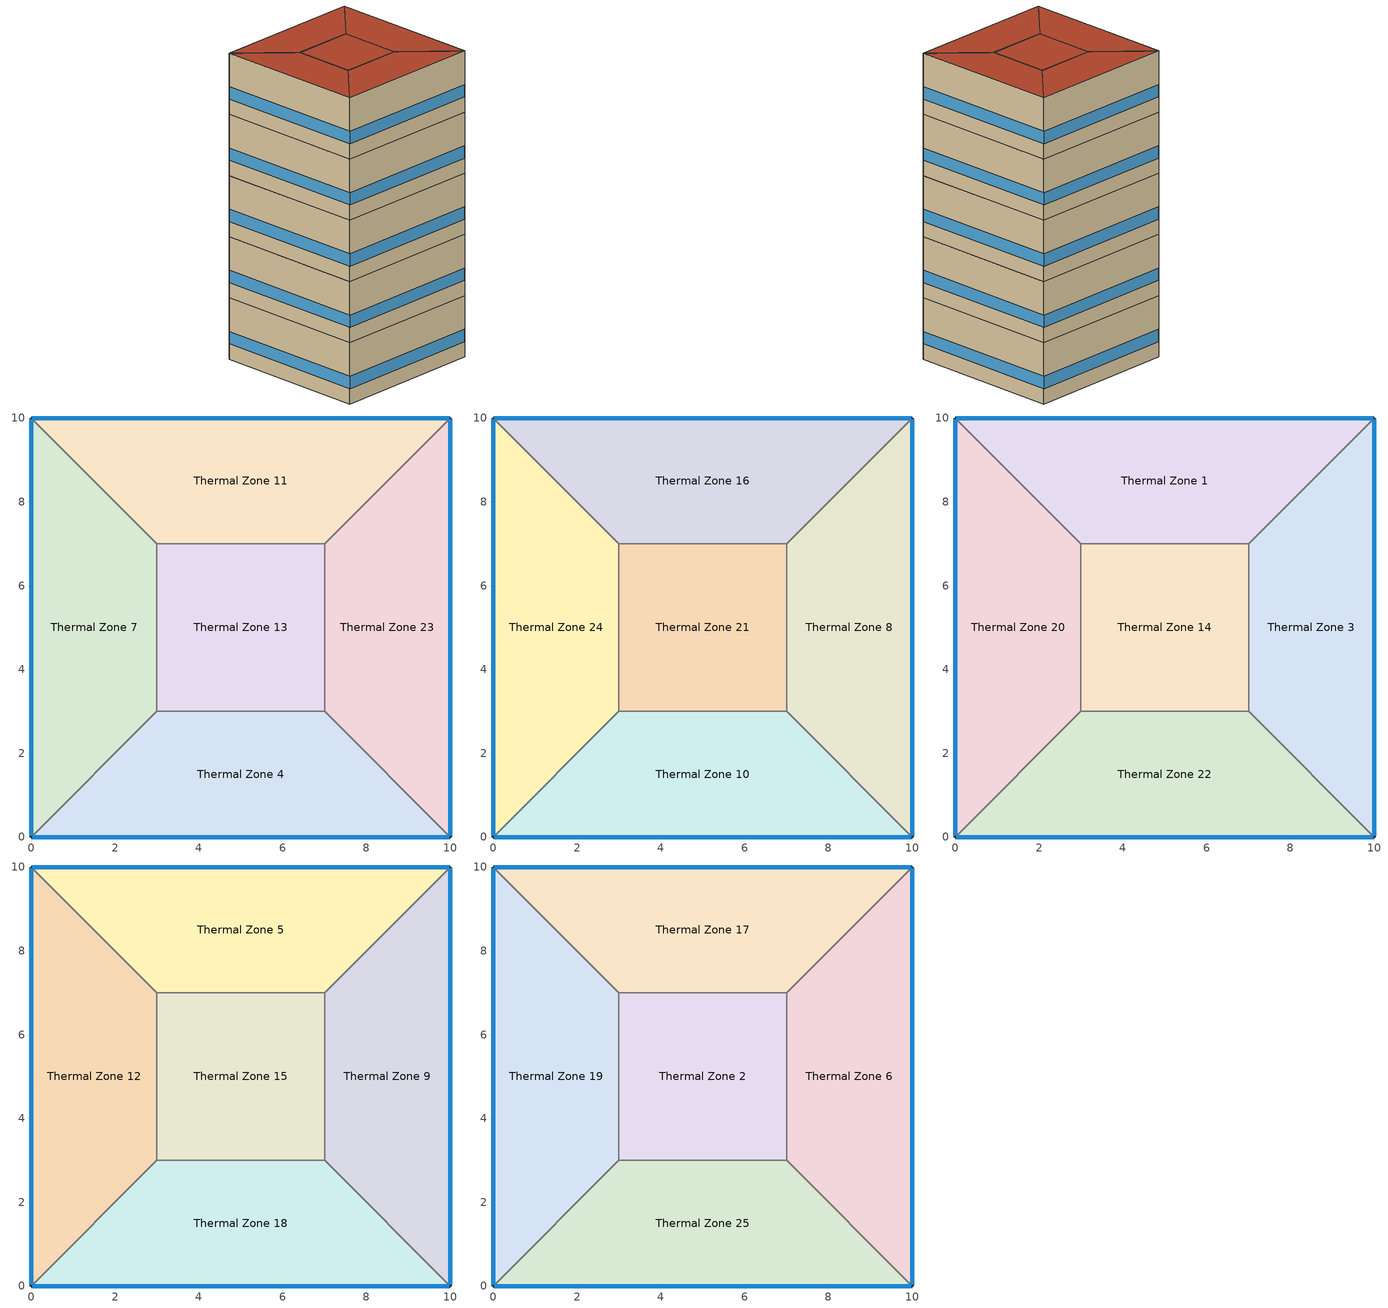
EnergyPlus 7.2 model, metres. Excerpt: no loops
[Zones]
Thermal Zone 11
 floor ground (000_ExtSlabCarpet_4in_ClimateZone 1-8): 0,10 10,10 7,7 3,7 z0
 wall outside (ASHRAE_189.1-2009_ExtWall_SteelFrame_ClimateZone 4-8): 10,10 0,10 z0:4
 wall to Thermal Zone 13 (000_Interior Wall): 3,7 7,7 z0:4
 wall to Thermal Zone 23 (000_Interior Wall): 7,7 10,10 z0:4
 wall to Thermal Zone 7 (000_Interior Wall): 0,10 3,7 z0:4
 window (ASHRAE_189.1-2009_ExtWindow_ClimateZone 4-5): 9.97,10 0.03,10 z1:1.8
Thermal Zone 7
 floor ground (000_ExtSlabCarpet_4in_ClimateZone 1-8): 0,0 0,10 3,7 3,3 z0
 wall outside (ASHRAE_189.1-2009_ExtWall_SteelFrame_ClimateZone 4-8): 0,10 0,0 z0:4
 wall to Thermal Zone 4 (000_Interior Wall): 0,0 3,3 z0:4
 wall to Thermal Zone 13 (000_Interior Wall): 3,3 3,7 z0:4
 window (ASHRAE_189.1-2009_ExtWindow_ClimateZone 4-5): 0,9.97 0,0.03 z1:1.8
Thermal Zone 4
 floor ground (000_ExtSlabCarpet_4in_ClimateZone 1-8): 10,0 0,0 3,3 7,3 z0
 wall outside (ASHRAE_189.1-2009_ExtWall_SteelFrame_ClimateZone 4-8): 0,0 10,0 z0:4
 wall to Thermal Zone 13 (000_Interior Wall): 7,3 3,3 z0:4
 wall to Thermal Zone 23 (000_Interior Wall): 10,0 7,3 z0:4
 window (ASHRAE_189.1-2009_ExtWindow_ClimateZone 4-5): 0.03,0 9.97,0 z1:1.8
Thermal Zone 23
 floor ground (000_ExtSlabCarpet_4in_ClimateZone 1-8): 10,10 10,0 7,3 7,7 z0
 wall outside (ASHRAE_189.1-2009_ExtWall_SteelFrame_ClimateZone 4-8): 10,0 10,10 z0:4
 wall to Thermal Zone 13 (000_Interior Wall): 7,7 7,3 z0:4
 window (ASHRAE_189.1-2009_ExtWindow_ClimateZone 4-5): 10,0.03 10,9.97 z1:1.8
Thermal Zone 13
 floor ground (000_ExtSlabCarpet_4in_ClimateZone 1-8): 3,3 3,7 7,7 7,3 z0
Thermal Zone 24
 floor to Thermal Zone 7 (000_Interior Floor): 0,0 0,10 3,7 3,3 z4
 wall outside (ASHRAE_189.1-2009_ExtWall_SteelFrame_ClimateZone 4-8): 0,10 0,0 z4:8
 wall to Thermal Zone 21 (000_Interior Wall): 3,3 3,7 z4:8
 wall to Thermal Zone 10 (000_Interior Wall): 0,0 3,3 z4:8
 wall to Thermal Zone 16 (000_Interior Wall): 3,7 0,10 z4:8
 window (ASHRAE_189.1-2009_ExtWindow_ClimateZone 4-5): 0,9.97 0,0.03 z5:5.8
Thermal Zone 10
 floor to Thermal Zone 4 (000_Interior Floor): 10,0 0,0 3,3 7,3 z4
 wall outside (ASHRAE_189.1-2009_ExtWall_SteelFrame_ClimateZone 4-8): 0,0 10,0 z4:8
 wall to Thermal Zone 21 (000_Interior Wall): 7,3 3,3 z4:8
 wall to Thermal Zone 8 (000_Interior Wall): 10,0 7,3 z4:8
 window (ASHRAE_189.1-2009_ExtWindow_ClimateZone 4-5): 0.03,0 9.97,0 z5:5.8
Thermal Zone 8
 floor to Thermal Zone 23 (000_Interior Floor): 10,10 10,0 7,3 7,7 z4
 wall outside (ASHRAE_189.1-2009_ExtWall_SteelFrame_ClimateZone 4-8): 10,0 10,10 z4:8
 wall to Thermal Zone 21 (000_Interior Wall): 7,7 7,3 z4:8
 wall to Thermal Zone 16 (000_Interior Wall): 10,10 7,7 z4:8
 window (ASHRAE_189.1-2009_ExtWindow_ClimateZone 4-5): 10,0.03 10,9.97 z5:5.8
Thermal Zone 21
 floor to Thermal Zone 13 (000_Interior Floor): 3,3 3,7 7,7 7,3 z4
 wall to Thermal Zone 16 (000_Interior Wall): 7,7 3,7 z4:8
Thermal Zone 16
 floor to Thermal Zone 11 (000_Interior Floor): 0,10 10,10 7,7 3,7 z4
 wall outside (ASHRAE_189.1-2009_ExtWall_SteelFrame_ClimateZone 4-8): 10,10 0,10 z4:8
 window (ASHRAE_189.1-2009_ExtWindow_ClimateZone 4-5): 9.97,10 0.03,10 z5:5.8
Thermal Zone 14
 floor to Thermal Zone 21 (000_Interior Floor): 3,3 3,7 7,7 7,3 z8
 wall to Thermal Zone 1 (000_Interior Wall): 7,7 3,7 z8:12
 wall to Thermal Zone 3 (000_Interior Wall): 7,3 7,7 z8:12
 wall to Thermal Zone 22 (000_Interior Wall): 3,3 7,3 z8:12
 wall to Thermal Zone 20 (000_Interior Wall): 3,7 3,3 z8:12
Thermal Zone 22
 floor to Thermal Zone 10 (000_Interior Floor): 10,0 0,0 3,3 7,3 z8
 wall outside (ASHRAE_189.1-2009_ExtWall_SteelFrame_ClimateZone 4-8): 0,0 10,0 z8:12
 wall to Thermal Zone 20 (000_Interior Wall): 3,3 0,0 z8:12
 wall to Thermal Zone 3 (000_Interior Wall): 10,0 7,3 z8:12
 window (ASHRAE_189.1-2009_ExtWindow_ClimateZone 4-5): 0.03,0 9.97,0 z9:9.8
Thermal Zone 3
 floor to Thermal Zone 8 (000_Interior Floor): 10,10 10,0 7,3 7,7 z8
 wall outside (ASHRAE_189.1-2009_ExtWall_SteelFrame_ClimateZone 4-8): 10,0 10,10 z8:12
 wall to Thermal Zone 1 (000_Interior Wall): 10,10 7,7 z8:12
 window (ASHRAE_189.1-2009_ExtWindow_ClimateZone 4-5): 10,0.03 10,9.97 z9:9.8
Thermal Zone 20
 floor to Thermal Zone 24 (000_Interior Floor): 0,0 0,10 3,7 3,3 z8
 wall outside (ASHRAE_189.1-2009_ExtWall_SteelFrame_ClimateZone 4-8): 0,10 0,0 z8:12
 wall to Thermal Zone 1 (000_Interior Wall): 3,7 0,10 z8:12
 window (ASHRAE_189.1-2009_ExtWindow_ClimateZone 4-5): 0,9.97 0,0.03 z9:9.8
Thermal Zone 1
 floor to Thermal Zone 16 (000_Interior Floor): 0,10 10,10 7,7 3,7 z8
 wall outside (ASHRAE_189.1-2009_ExtWall_SteelFrame_ClimateZone 4-8): 10,10 0,10 z8:12
 window (ASHRAE_189.1-2009_ExtWindow_ClimateZone 4-5): 9.97,10 0.03,10 z9:9.8
Thermal Zone 5
 floor to Thermal Zone 1 (000_Interior Floor): 0,10 10,10 7,7 3,7 z12
 wall outside (ASHRAE_189.1-2009_ExtWall_SteelFrame_ClimateZone 4-8): 10,10 0,10 z12:16
 wall to Thermal Zone 9 (000_Interior Wall): 7,7 10,10 z12:16
 wall to Thermal Zone 15 (000_Interior Wall): 3,7 7,7 z12:16
 wall to Thermal Zone 12 (000_Interior Wall): 0,10 3,7 z12:16
 window (ASHRAE_189.1-2009_ExtWindow_ClimateZone 4-5): 9.97,10 0.03,10 z13:13.8
Thermal Zone 18
 floor to Thermal Zone 22 (000_Interior Floor): 10,0 0,0 3,3 7,3 z12
 wall outside (ASHRAE_189.1-2009_ExtWall_SteelFrame_ClimateZone 4-8): 0,0 10,0 z12:16
 wall to Thermal Zone 15 (000_Interior Wall): 7,3 3,3 z12:16
 wall to Thermal Zone 9 (000_Interior Wall): 10,0 7,3 z12:16
 wall to Thermal Zone 12 (000_Interior Wall): 3,3 0,0 z12:16
 window (ASHRAE_189.1-2009_ExtWindow_ClimateZone 4-5): 0.03,0 9.97,0 z13:13.8
Thermal Zone 15
 floor to Thermal Zone 14 (000_Interior Floor): 3,3 3,7 7,7 7,3 z12
 wall to Thermal Zone 12 (000_Interior Wall): 3,7 3,3 z12:16
 wall to Thermal Zone 9 (000_Interior Wall): 7,3 7,7 z12:16
Thermal Zone 12
 floor to Thermal Zone 20 (000_Interior Floor): 0,0 0,10 3,7 3,3 z12
 wall outside (ASHRAE_189.1-2009_ExtWall_SteelFrame_ClimateZone 4-8): 0,10 0,0 z12:16
 window (ASHRAE_189.1-2009_ExtWindow_ClimateZone 4-5): 0,9.97 0,0.03 z13:13.8
Thermal Zone 9
 floor to Thermal Zone 3 (000_Interior Floor): 10,10 10,0 7,3 7,7 z12
 wall outside (ASHRAE_189.1-2009_ExtWall_SteelFrame_ClimateZone 4-8): 10,0 10,10 z12:16
 window (ASHRAE_189.1-2009_ExtWindow_ClimateZone 4-5): 10,0.03 10,9.97 z13:13.8
Thermal Zone 17
 floor to Thermal Zone 5 (000_Interior Floor): 0,10 10,10 7,7 3,7 z16
 wall outside (ASHRAE_189.1-2009_ExtWall_SteelFrame_ClimateZone 4-8): 10,10 0,10 z16:20
 wall to Thermal Zone 19 (000_Interior Wall): 0,10 3,7 z16:20
 wall to Thermal Zone 6 (000_Interior Wall): 7,7 10,10 z16:20
 wall to Thermal Zone 2 (000_Interior Wall): 3,7 7,7 z16:20
 window (ASHRAE_189.1-2009_ExtWindow_ClimateZone 4-5): 9.97,10 0.03,10 z17:17.8
 roof outside (ASHRAE_189.1-2009_ExtRoof_IEAD_ClimateZone 2-5): 3,7 7,7 10,10 0,10 z20
Thermal Zone 25
 floor to Thermal Zone 18 (000_Interior Floor): 10,0 0,0 3,3 7,3 z16
 wall outside (ASHRAE_189.1-2009_ExtWall_SteelFrame_ClimateZone 4-8): 0,0 10,0 z16:20
 wall to Thermal Zone 2 (000_Interior Wall): 7,3 3,3 z16:20
 wall to Thermal Zone 6 (000_Interior Wall): 10,0 7,3 z16:20
 wall to Thermal Zone 19 (000_Interior Wall): 3,3 0,0 z16:20
 window (ASHRAE_189.1-2009_ExtWindow_ClimateZone 4-5): 0.03,0 9.97,0 z17:17.8
 roof outside (ASHRAE_189.1-2009_ExtRoof_IEAD_ClimateZone 2-5): 7,3 3,3 0,0 10,0 z20
Thermal Zone 19
 floor to Thermal Zone 12 (000_Interior Floor): 0,0 0,10 3,7 3,3 z16
 wall outside (ASHRAE_189.1-2009_ExtWall_SteelFrame_ClimateZone 4-8): 0,10 0,0 z16:20
 wall to Thermal Zone 2 (000_Interior Wall): 3,3 3,7 z16:20
 window (ASHRAE_189.1-2009_ExtWindow_ClimateZone 4-5): 0,9.97 0,0.03 z17:17.8
 roof outside (ASHRAE_189.1-2009_ExtRoof_IEAD_ClimateZone 2-5): 3,3 3,7 0,10 0,0 z20
Thermal Zone 6
 floor to Thermal Zone 9 (000_Interior Floor): 10,10 10,0 7,3 7,7 z16
 wall outside (ASHRAE_189.1-2009_ExtWall_SteelFrame_ClimateZone 4-8): 10,0 10,10 z16:20
 wall to Thermal Zone 2 (000_Interior Wall): 7,7 7,3 z16:20
 window (ASHRAE_189.1-2009_ExtWindow_ClimateZone 4-5): 10,0.03 10,9.97 z17:17.8
 roof outside (ASHRAE_189.1-2009_ExtRoof_IEAD_ClimateZone 2-5): 7,7 7,3 10,0 10,10 z20
Thermal Zone 2
 floor to Thermal Zone 15 (000_Interior Floor): 3,3 3,7 7,7 7,3 z16
 roof outside (ASHRAE_189.1-2009_ExtRoof_IEAD_ClimateZone 2-5): 7,3 7,7 3,7 3,3 z20
[Site:Location]
Philadelphia International Ap_PA_USA Design_Conditions: Latitude {deg}=39.87; Longitude {deg}=-75.23; Time Zone {hr}=-5; Elevation {m}=2
[SizingPeriod:DesignDay] Month=7; Day of Month=21; Day Type=SummerDesignDay; Daily Dry-Bulb Temperature Range {deltaC}=9.4; Dry-Bulb Temperature Range Modifier Type=DefaultMultipliers; Barometric Pressure {Pa}=101301; Wind Speed {m/s}=5; Wind Direction {deg}=240; Rain Indicator=No; Snow Indicator=No; Daylight Saving Time Indicator=No; Solar Model Indicator=ASHRAETau; ASHRAE Clear Sky Optical Depth for Beam Irradiance (taub)=0.55; ASHRAE Clear Sky Optical Depth for Diffuse Irradiance (taud)=1.776
Name | Maximum Dry-Bulb Temperature {C} | Humidity Condition Type | Wetbulb or DewPoint at Maximum Dry-Bulb {C} | Enthalpy at Maximum Dry-Bulb {J/kg}
Philadelphia International Ap Ann Clg 2% Condns DP=>MDB | 26.8 | Dewpoint | 22.9
Philadelphia International Ap Ann Clg 2% Condns Enth=>MDB | 28.8 | Enthalpy |  | 73000
Philadelphia International Ap Ann Clg 1% Condns WB=>MDB | 30.2 | Wetbulb | 25
Philadelphia International Ap Ann Clg .4% Condns Enth=>MDB | 31.7 | Enthalpy |  | 79100
[Building]
Building 1
[Material] Thermal Absorptance=0.9
Name | Roughness | Thickness {m} | Conductivity {W/m-K} | Density {kg/m3} | Specific Heat {J/kg-K} | Solar Absorptance | Visible Absorptance
Roof Membrane | VeryRough | 0.0095 | 0.16 | 1121.29 | 1460 | 0.7 | 0.7
000_F16 Acoustic tile | MediumSmooth | 0.0191 | 0.06 | 368 | 590 | 0.7 | 0.7
000_G01a 19mm gypsum board | MediumSmooth | 0.019 | 0.16 | 800 | 1090 | 0.7 | 0.7
Roof Insulation [21] | MediumRough | 0.2105 | 0.049 | 265 | 836.8 | 0.7 | 0.7
Metal Decking | MediumSmooth | 0.0015 | 45.006 | 7680 | 418.4 | 0.7 | 0.3
Wall Insulation [39] | MediumRough | 0.1184 | 0.045 | 265 | 836.8 | 0.7 | 0.7
MAT-CC05 4 HW CONCRETE | Rough | 0.1016 | 1.311 | 2240 | 836.8 | 0.7 | 0.7
1/2IN Gypsum | Smooth | 0.0127 | 0.16 | 784.9 | 830 | 0.92 | 0.92
000_M11 100mm lightweight concrete | MediumRough | 0.1016 | 0.53 | 1280 | 840 | 0.7 | 0.7
[Material:AirGap]
Name | Thermal Resistance {m2-K/W}
000_F04 Wall air space resistance | 0.15
000_F05 Ceiling air space resistance | 0.18
[Material:NoMass] Thermal Absorptance=0.9; Solar Absorptance=0.7
Name | Roughness | Thermal Resistance {m2-K/W} | Visible Absorptance
MAT-SHEATH | Rough | 0.3626 | 0.7
CP02 CARPET PAD | VeryRough | 0.2165 | 0.8
[WindowMaterial:Glazing]
Theoretical Glass [207]: Optical Data Type=SpectralAverage; Thickness {m}=0.003; Solar Transmittance at Normal Incidence=0.3311; Front Side Solar Reflectance at Normal Incidence=0.6189; Back Side Solar Reflectance at Normal Incidence=0.6189; Visible Transmittance at Normal Incidence=0.44; Front Side Visible Reflectance at Normal Incidence=0.51; Back Side Visible Reflectance at Normal Incidence=0.51; Infrared Transmittance at Normal Incidence=0; Front Side Infrared Hemispherical Emissivity=0.9; Back Side Infrared Hemispherical Emissivity=0.9; Conductivity {W/m-K}=0.0133; Dirt Correction Factor for Solar and Visible Transmittance=1; Solar Diffusing=No
[Construction]
ASHRAE_189.1-2009_ExtRoof_IEAD_ClimateZone 2-5: Roof Membrane, Roof Insulation [21], Metal Decking
000_ExtSlabCarpet_4in_ClimateZone 1-8: MAT-CC05 4 HW CONCRETE, CP02 CARPET PAD
ASHRAE_189.1-2009_ExtWindow_ClimateZone 4-5: Theoretical Glass [207]
ASHRAE_189.1-2009_ExtWall_SteelFrame_ClimateZone 4-8: MAT-SHEATH, Wall Insulation [39], 1/2IN Gypsum
000_Interior Floor: 000_F16 Acoustic tile, 000_F05 Ceiling air space resistance, 000_M11 100mm lightweight concrete
000_Interior Wall: 000_G01a 19mm gypsum board, 000_F04 Wall air space resistance, 000_G01a 19mm gypsum board
[AvailabilityManager:Scheduled]
Name | Schedule
AvailabilityManager:Scheduled {8e61b09a-2171-4cb4-9723-99fc1bd27740} | Schedule:Compact {e677adc1-6fe8-46b3-a3f4-f45e95e325a4}
AvailabilityManager:Scheduled {824c8e0e-5628-4c7e-a451-16a9f67cbf1b} | Schedule:Compact {e27dbccd-4f0c-4608-bff2-6196cd40bbc8}
[Zone]
Thermal Zone 11; Thermal Zone 7; Thermal Zone 5; Thermal Zone 14; Thermal Zone 24; Thermal Zone 22; Thermal Zone 18; Thermal Zone 4; Thermal Zone 15; Thermal Zone 10; Thermal Zone 17; Thermal Zone 25; Thermal Zone 23; Thermal Zone 12; Thermal Zone 3; Thermal Zone 20; Thermal Zone 13; Thermal Zone 8; Thermal Zone 21; Thermal Zone 19; Thermal Zone 16; Thermal Zone 6; Thermal Zone 1; Thermal Zone 2; Thermal Zone 9
[Schedule:Compact]
Schedule:Compact {e677adc1-6fe8-46b3-a3f4-f45e95e325a4}; Schedule:Compact {e27dbccd-4f0c-4608-bff2-6196cd40bbc8}: Through: 12/31, For: AllDays, Until: 24:00, 1
